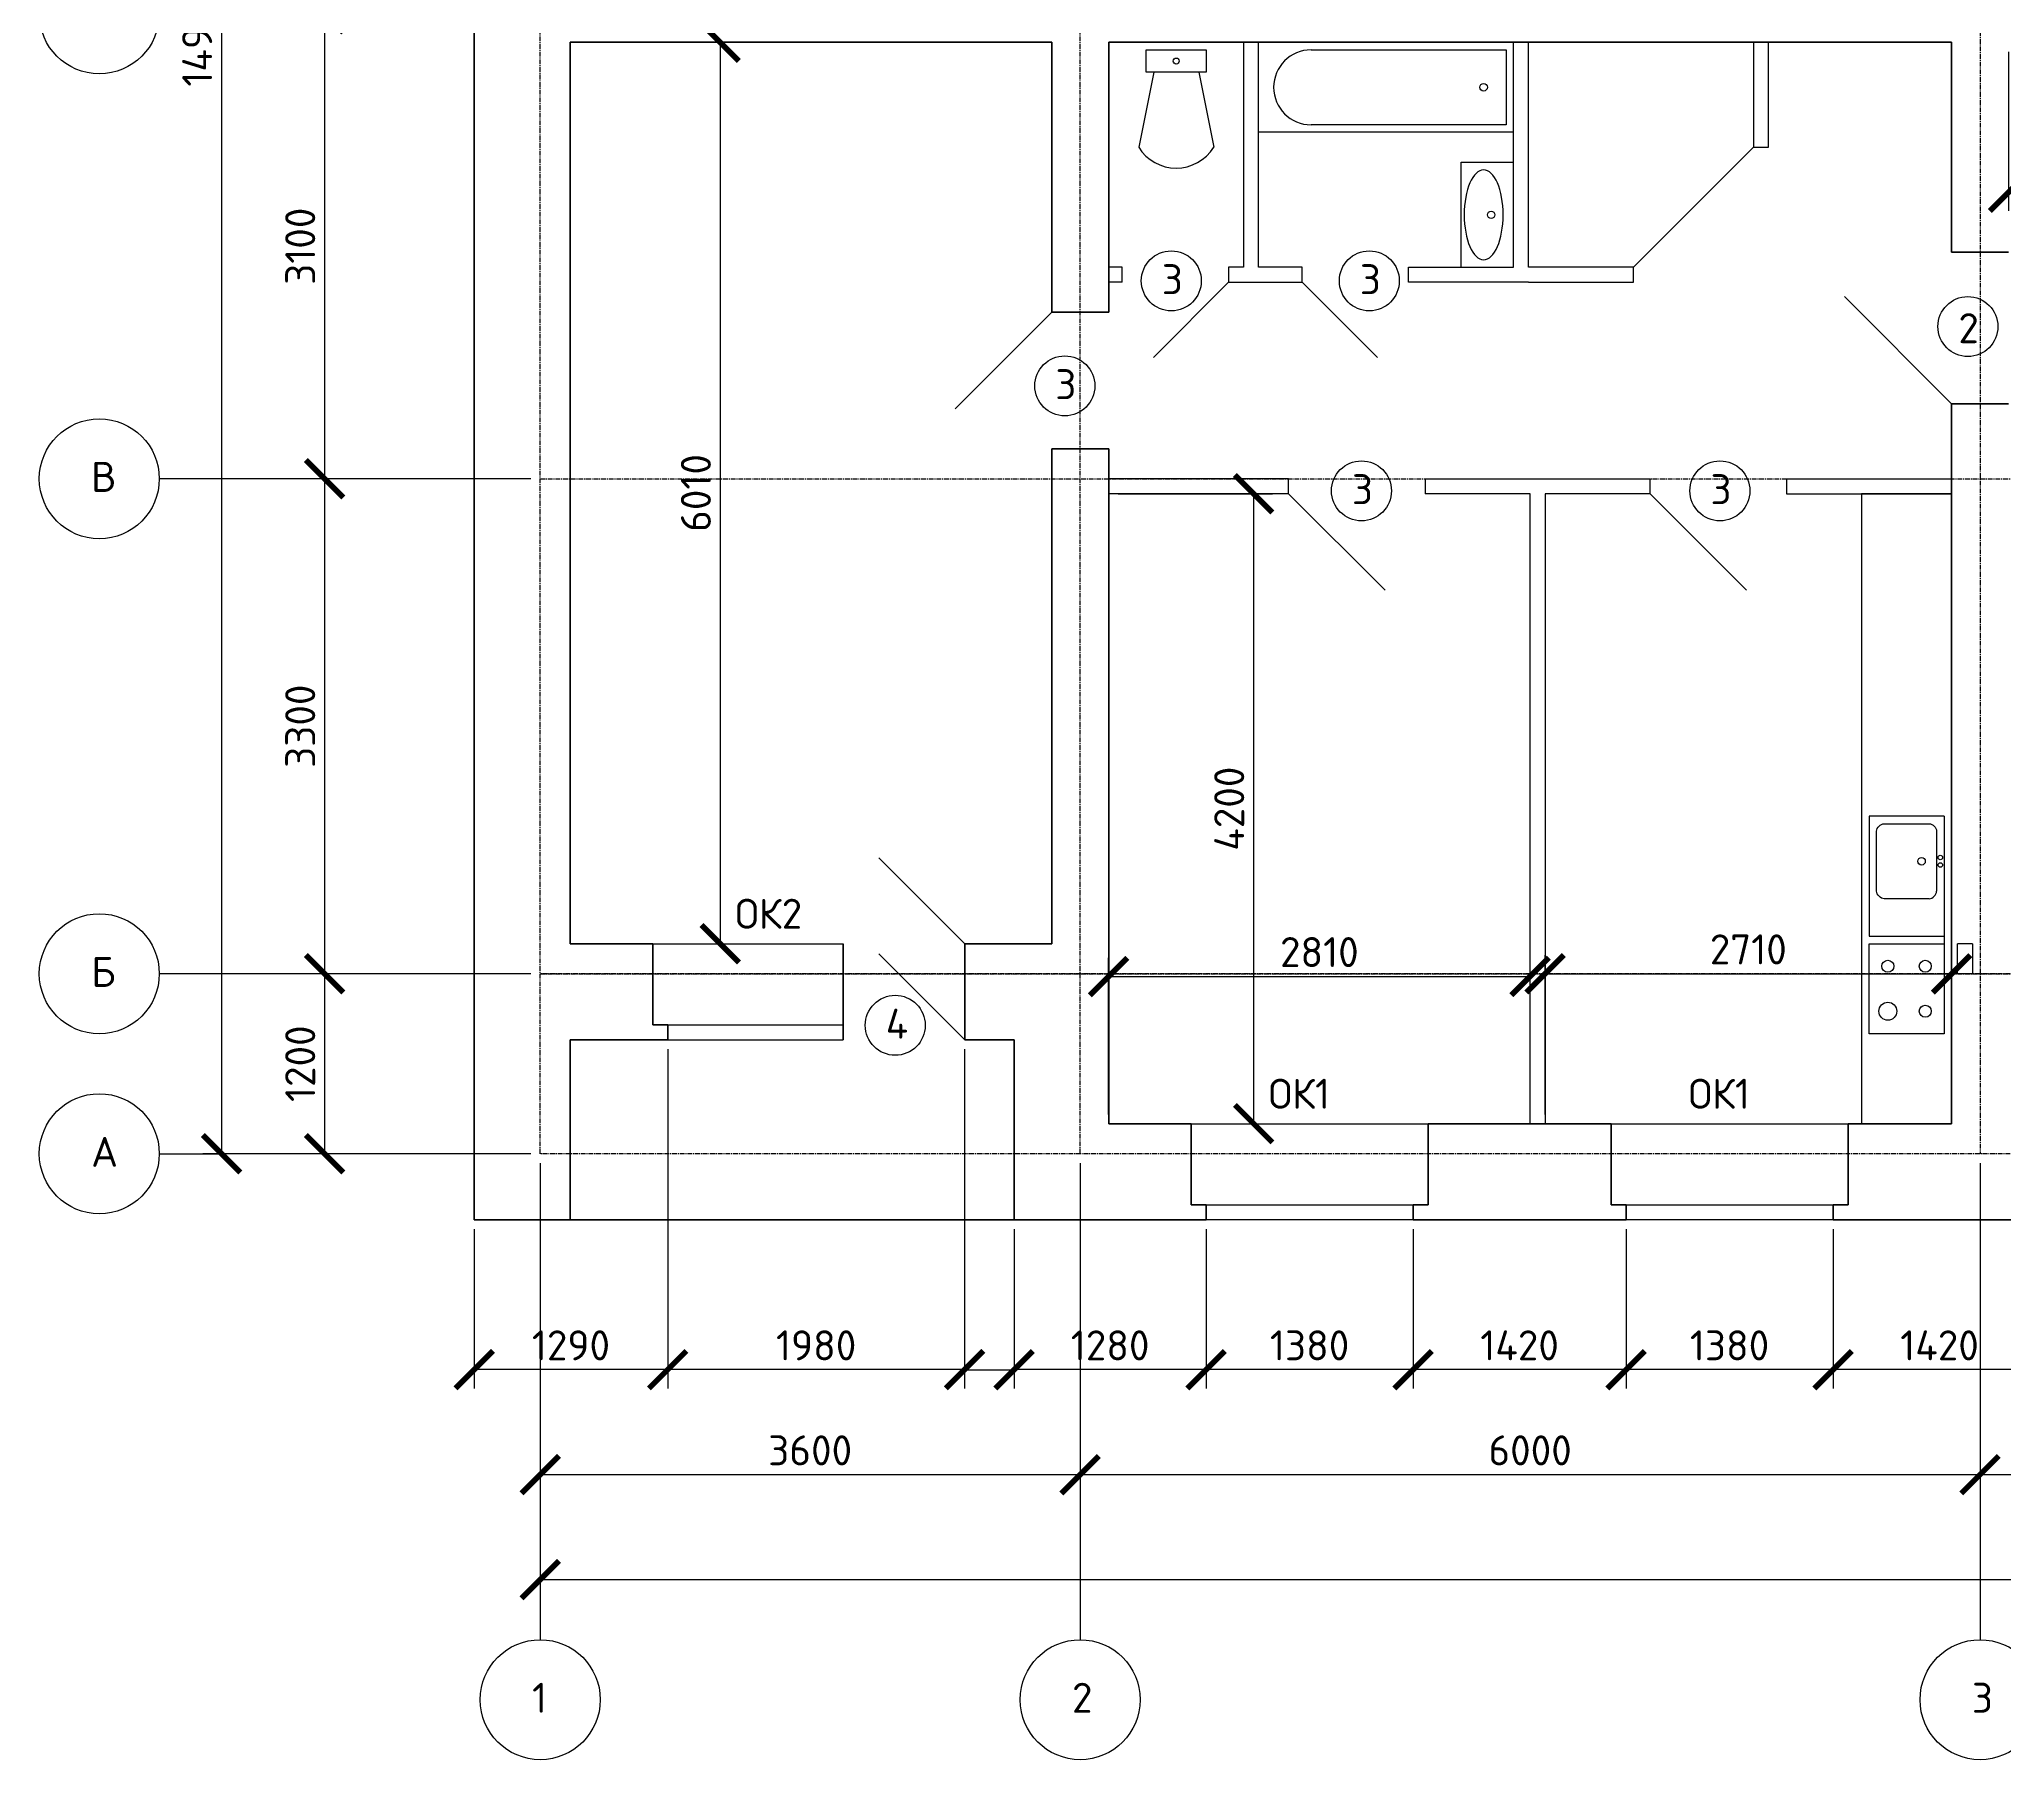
# Model space of a CAD drawing. Header units: millimetres. Extents: x -273369 to 399464, y -35443 to 194245.
# Drawn here: x -41133 to -28029, y 138517 to 149987 of the extents above; entities that cross this region are included whole.
import ezdxf

# ---------------------------------------------------------------- set-up
doc = ezdxf.new("R2010")
doc.units = ezdxf.units.MM
doc.linetypes.add('осевая', pattern=[50.8, 31.75, -6.35, 6.35, -6.35])
doc.styles.add('Курс2', font='isocpeur.ttf', dxfattribs={"height": 2.5})
doc.dimstyles.new('Линейный', dxfattribs={"dimscale": 0, "dimtxt": 2, "dimasz": 2.5, "dimexe": 1.25, "dimexo": 0.625, "dimtad": 1, "dimtxsty": 'Курс2', "dimblk": 'ARCHTICK', "dimcen": 2.5, "dimadec": 0, "dimazin": 0, "dimtfac": 1, "dimtmove": 0, "dimatfit": 3, "dimldrblk": 'ARCHTICK', "dimfxl": 1, "dimarcsym": 0})

# ---------------------------------------------------------------- blocks, each defined once
blk = doc.blocks.new('_ArchTick')
at = {"color": 0, "linetype": 'ByBlock', "lineweight": 60, "const_width": 0.15}
blk.add_lwpolyline([(-0.5, -0.5), (0.5, 0.5)], dxfattribs=at)
blk = doc.blocks.new('*D265')
at = {"color": 0, "lineweight": -2, "transparency": 16777216}
for p, q in [((-37530, 149967), (-36468, 149967)), ((-36593, 149967), (-36593, 143957)), ((-37530, 143957), (-36468, 143957))]:
    blk.add_line(p, q, dxfattribs=at)
at = {"layer": 'Defpoints', "color": 0, "transparency": 16777216}
for p in [(-37593, 149967), (-37593, 143957), (-36593, 143957)]:
    blk.add_point(p, dxfattribs=at)
at = {"color": 0, "lineweight": -2, "transparency": 16777216, "xscale": 250, "yscale": 250, "zscale": 250}
for p, rotation in [((-36593, 149967), 90), ((-36593, 143957), 270)]:
    blk.add_blockref('_ArchTick', p, dxfattribs=dict(at, rotation=rotation))
at = {"color": 0, "transparency": 16777216, "insert": (-36755, 146962), "char_height": 200, "attachment_point": 5, "rotation": 90, "style": 'Курс2'}
blk.add_mtext('6010', dxfattribs=at)
blk = doc.blocks.new('*D252')
at = {"color": 0, "lineweight": -2, "transparency": 16777216}
for p, q in [((-33940, 146957), (-32911, 146957)), ((-33036, 146957), (-33036, 142757)), ((-33940, 142757), (-32911, 142757))]:
    blk.add_line(p, q, dxfattribs=at)
at = {"layer": 'Defpoints', "color": 0, "transparency": 16777216}
for p in [(-34003, 146957), (-34003, 142757), (-33036, 142757)]:
    blk.add_point(p, dxfattribs=at)
at = {"color": 0, "lineweight": -2, "transparency": 16777216, "xscale": 250, "yscale": 250, "zscale": 250}
for p, rotation in [((-33036, 146957), 90), ((-33036, 142757), 270)]:
    blk.add_blockref('_ArchTick', p, dxfattribs=dict(at, rotation=rotation))
at = {"color": 0, "transparency": 16777216, "insert": (-33199, 144857), "char_height": 200, "attachment_point": 5, "rotation": 90, "style": 'Курс2'}
blk.add_mtext('4200', dxfattribs=at)
blk = doc.blocks.new('*D253')
at = {"color": 0, "lineweight": -2, "transparency": 16777216}
for p, q in [((-34003, 142819), (-34003, 143863)), ((-31193, 142819), (-31193, 143863)), ((-34003, 143738), (-31193, 143738))]:
    blk.add_line(p, q, dxfattribs=at)
at = {"layer": 'Defpoints', "color": 0, "transparency": 16777216}
for p in [(-31193, 143738), (-34003, 142757), (-31193, 142757)]:
    blk.add_point(p, dxfattribs=at)
at = {"color": 0, "lineweight": -2, "transparency": 16777216, "xscale": 250, "yscale": 250, "zscale": 250, "rotation": 180}
blk.add_blockref('_ArchTick', (-34003, 143738), dxfattribs=at)
at = {"color": 0, "lineweight": -2, "transparency": 16777216, "xscale": 250, "yscale": 250, "zscale": 250}
blk.add_blockref('_ArchTick', (-31193, 143738), dxfattribs=at)
at = {"color": 0, "transparency": 16777216, "insert": (-32598, 143901), "char_height": 200, "attachment_point": 5, "style": 'Курс2'}
blk.add_mtext('2810', dxfattribs=at)
blk = doc.blocks.new('*D254')
at = {"color": 0, "lineweight": -2, "transparency": 16777216}
for p, q in [((-31093, 142819), (-31093, 143881)), ((-31093, 143756), (-28383, 143756)), ((-28383, 142819), (-28383, 143881))]:
    blk.add_line(p, q, dxfattribs=at)
at = {"layer": 'Defpoints', "color": 0, "transparency": 16777216}
for p in [(-28383, 143756), (-31093, 142757), (-28383, 142757)]:
    blk.add_point(p, dxfattribs=at)
at = {"color": 0, "lineweight": -2, "transparency": 16777216, "xscale": 250, "yscale": 250, "zscale": 250, "rotation": 180}
blk.add_blockref('_ArchTick', (-31093, 143756), dxfattribs=at)
at = {"color": 0, "lineweight": -2, "transparency": 16777216, "xscale": 250, "yscale": 250, "zscale": 250}
blk.add_blockref('_ArchTick', (-28383, 143756), dxfattribs=at)
at = {"color": 0, "transparency": 16777216, "insert": (-29738, 143919), "char_height": 200, "attachment_point": 5, "style": 'Курс2'}
blk.add_mtext('2710', dxfattribs=at)
blk = doc.blocks.new('*D246')
at = {"color": 0, "lineweight": -2, "transparency": 16777216}
for p, q in [((-27753, 146554), (-27753, 140992)), ((-29173, 142054), (-29173, 140992)), ((-27753, 141117), (-29173, 141117))]:
    blk.add_line(p, q, dxfattribs=at)
at = {"layer": 'Defpoints', "color": 0, "transparency": 16777216}
for p in [(-27753, 146617), (-29173, 142117), (-29173, 141117)]:
    blk.add_point(p, dxfattribs=at)
at = {"color": 0, "lineweight": -2, "transparency": 16777216, "xscale": 250, "yscale": 250, "zscale": 250, "rotation": 180}
blk.add_blockref('_ArchTick', (-29173, 141117), dxfattribs=at)
at = {"color": 0, "lineweight": -2, "transparency": 16777216, "xscale": 250, "yscale": 250, "zscale": 250}
blk.add_blockref('_ArchTick', (-27753, 141117), dxfattribs=at)
at = {"color": 0, "transparency": 16777216, "insert": (-28463, 141279), "char_height": 200, "attachment_point": 5, "style": 'Курс2'}
blk.add_mtext('1420', dxfattribs=at)
blk = doc.blocks.new('*D247')
at = {"color": 0, "lineweight": -2, "transparency": 16777216}
for p, q in [((-30553, 142054), (-30553, 140992)), ((-29173, 142054), (-29173, 140992)), ((-29173, 141117), (-30553, 141117))]:
    blk.add_line(p, q, dxfattribs=at)
at = {"layer": 'Defpoints', "color": 0, "transparency": 16777216}
for p in [(-30553, 142117), (-29173, 142117), (-30553, 141117)]:
    blk.add_point(p, dxfattribs=at)
at = {"color": 0, "lineweight": -2, "transparency": 16777216, "xscale": 250, "yscale": 250, "zscale": 250, "rotation": 180}
blk.add_blockref('_ArchTick', (-30553, 141117), dxfattribs=at)
at = {"color": 0, "lineweight": -2, "transparency": 16777216, "xscale": 250, "yscale": 250, "zscale": 250}
blk.add_blockref('_ArchTick', (-29173, 141117), dxfattribs=at)
at = {"color": 0, "transparency": 16777216, "insert": (-29863, 141279), "char_height": 200, "attachment_point": 5, "style": 'Курс2'}
blk.add_mtext('1380', dxfattribs=at)
blk = doc.blocks.new('*D248')
at = {"color": 0, "lineweight": -2, "transparency": 16777216}
for p, q in [((-31973, 142054), (-31973, 140992)), ((-30553, 142054), (-30553, 140992)), ((-30553, 141117), (-31973, 141117))]:
    blk.add_line(p, q, dxfattribs=at)
at = {"layer": 'Defpoints', "color": 0, "transparency": 16777216}
for p in [(-31973, 142117), (-30553, 142117), (-31973, 141117)]:
    blk.add_point(p, dxfattribs=at)
at = {"color": 0, "lineweight": -2, "transparency": 16777216, "xscale": 250, "yscale": 250, "zscale": 250, "rotation": 180}
blk.add_blockref('_ArchTick', (-31973, 141117), dxfattribs=at)
at = {"color": 0, "lineweight": -2, "transparency": 16777216, "xscale": 250, "yscale": 250, "zscale": 250}
blk.add_blockref('_ArchTick', (-30553, 141117), dxfattribs=at)
at = {"color": 0, "transparency": 16777216, "insert": (-31263, 141279), "char_height": 200, "attachment_point": 5, "style": 'Курс2'}
blk.add_mtext('1420', dxfattribs=at)
blk = doc.blocks.new('*D249')
at = {"color": 0, "lineweight": -2, "transparency": 16777216}
for p, q in [((-33353, 142054), (-33353, 140992)), ((-31973, 142054), (-31973, 140992)), ((-31973, 141117), (-33353, 141117))]:
    blk.add_line(p, q, dxfattribs=at)
at = {"layer": 'Defpoints', "color": 0, "transparency": 16777216}
for p in [(-33353, 142117), (-31973, 142117), (-33353, 141117)]:
    blk.add_point(p, dxfattribs=at)
at = {"color": 0, "lineweight": -2, "transparency": 16777216, "xscale": 250, "yscale": 250, "zscale": 250, "rotation": 180}
blk.add_blockref('_ArchTick', (-33353, 141117), dxfattribs=at)
at = {"color": 0, "lineweight": -2, "transparency": 16777216, "xscale": 250, "yscale": 250, "zscale": 250}
blk.add_blockref('_ArchTick', (-31973, 141117), dxfattribs=at)
at = {"color": 0, "transparency": 16777216, "insert": (-32663, 141279), "char_height": 200, "attachment_point": 5, "style": 'Курс2'}
blk.add_mtext('1380', dxfattribs=at)
blk = doc.blocks.new('*D250')
at = {"color": 0, "lineweight": -2, "transparency": 16777216}
for p, q in [((-34633, 142054), (-34633, 140992)), ((-33353, 142054), (-33353, 140992)), ((-33353, 141117), (-34633, 141117))]:
    blk.add_line(p, q, dxfattribs=at)
at = {"layer": 'Defpoints', "color": 0, "transparency": 16777216}
for p in [(-34633, 142117), (-33353, 142117), (-34633, 141117)]:
    blk.add_point(p, dxfattribs=at)
at = {"color": 0, "lineweight": -2, "transparency": 16777216, "xscale": 250, "yscale": 250, "zscale": 250, "rotation": 180}
blk.add_blockref('_ArchTick', (-34633, 141117), dxfattribs=at)
at = {"color": 0, "lineweight": -2, "transparency": 16777216, "xscale": 250, "yscale": 250, "zscale": 250}
blk.add_blockref('_ArchTick', (-33353, 141117), dxfattribs=at)
at = {"color": 0, "transparency": 16777216, "insert": (-33993, 141279), "char_height": 200, "attachment_point": 5, "style": 'Курс2'}
blk.add_mtext('1280', dxfattribs=at)
blk = doc.blocks.new('*D251')
at = {"color": 0, "lineweight": -2, "transparency": 16777216}
for p, q in [((-36943, 143254), (-36943, 140992)), ((-34963, 143254), (-34963, 140992)), ((-34963, 141117), (-36943, 141117))]:
    blk.add_line(p, q, dxfattribs=at)
at = {"layer": 'Defpoints', "color": 0, "transparency": 16777216}
for p in [(-36943, 143317), (-34963, 143317), (-36943, 141117)]:
    blk.add_point(p, dxfattribs=at)
at = {"color": 0, "lineweight": -2, "transparency": 16777216, "xscale": 250, "yscale": 250, "zscale": 250, "rotation": 180}
blk.add_blockref('_ArchTick', (-36943, 141117), dxfattribs=at)
at = {"color": 0, "lineweight": -2, "transparency": 16777216, "xscale": 250, "yscale": 250, "zscale": 250}
blk.add_blockref('_ArchTick', (-34963, 141117), dxfattribs=at)
at = {"color": 0, "transparency": 16777216, "insert": (-35953, 141279), "char_height": 200, "attachment_point": 5, "style": 'Курс2'}
blk.add_mtext('1980', dxfattribs=at)
blk = doc.blocks.new('*D225')
at = {"color": 0, "lineweight": -2, "transparency": 16777216}
for p, q in [((-36943, 143254), (-36943, 140992)), ((-38233, 142054), (-38233, 140992)), ((-36943, 141117), (-38233, 141117))]:
    blk.add_line(p, q, dxfattribs=at)
at = {"layer": 'Defpoints', "color": 0, "transparency": 16777216}
for p in [(-36943, 143317), (-38233, 142117), (-38233, 141117)]:
    blk.add_point(p, dxfattribs=at)
at = {"color": 0, "lineweight": -2, "transparency": 16777216, "xscale": 250, "yscale": 250, "zscale": 250, "rotation": 180}
blk.add_blockref('_ArchTick', (-38233, 141117), dxfattribs=at)
at = {"color": 0, "lineweight": -2, "transparency": 16777216, "xscale": 250, "yscale": 250, "zscale": 250}
blk.add_blockref('_ArchTick', (-36943, 141117), dxfattribs=at)
at = {"color": 0, "transparency": 16777216, "insert": (-37588, 141279), "char_height": 200, "attachment_point": 5, "style": 'Курс2'}
blk.add_mtext('1290', dxfattribs=at)
blk = doc.blocks.new('*D226')
at = {"color": 0, "lineweight": -2, "transparency": 16777216}
for p, q in [((-37793, 142494), (-37793, 140292)), ((-34193, 142494), (-34193, 140292)), ((-37793, 140417), (-34193, 140417))]:
    blk.add_line(p, q, dxfattribs=at)
at = {"layer": 'Defpoints', "color": 0, "transparency": 16777216}
for p in [(-37793, 142557), (-34193, 142557), (-34193, 140417)]:
    blk.add_point(p, dxfattribs=at)
at = {"color": 0, "lineweight": -2, "transparency": 16777216, "xscale": 250, "yscale": 250, "zscale": 250, "rotation": 180}
blk.add_blockref('_ArchTick', (-37793, 140417), dxfattribs=at)
at = {"color": 0, "lineweight": -2, "transparency": 16777216, "xscale": 250, "yscale": 250, "zscale": 250}
blk.add_blockref('_ArchTick', (-34193, 140417), dxfattribs=at)
at = {"color": 0, "transparency": 16777216, "insert": (-35993, 140579), "char_height": 200, "attachment_point": 5, "style": 'Курс2'}
blk.add_mtext('3600', dxfattribs=at)
blk = doc.blocks.new('*D227')
at = {"color": 0, "lineweight": -2, "transparency": 16777216}
for p, q in [((-34193, 142494), (-34193, 140292)), ((-28193, 142494), (-28193, 140292)), ((-34193, 140417), (-28193, 140417))]:
    blk.add_line(p, q, dxfattribs=at)
at = {"layer": 'Defpoints', "color": 0, "transparency": 16777216}
for p in [(-34193, 142557), (-28193, 142557), (-28193, 140417)]:
    blk.add_point(p, dxfattribs=at)
at = {"color": 0, "lineweight": -2, "transparency": 16777216, "xscale": 250, "yscale": 250, "zscale": 250, "rotation": 180}
blk.add_blockref('_ArchTick', (-34193, 140417), dxfattribs=at)
at = {"color": 0, "lineweight": -2, "transparency": 16777216, "xscale": 250, "yscale": 250, "zscale": 250}
blk.add_blockref('_ArchTick', (-28193, 140417), dxfattribs=at)
at = {"color": 0, "transparency": 16777216, "insert": (-31193, 140579), "char_height": 200, "attachment_point": 5, "style": 'Курс2'}
blk.add_mtext('6000', dxfattribs=at)
blk = doc.blocks.new('*D228')
at = {"color": 0, "lineweight": -2, "transparency": 16777216}
for p, q in [((-28193, 142494), (-28193, 140292)), ((-21593, 142494), (-21593, 140292)), ((-28193, 140417), (-21593, 140417))]:
    blk.add_line(p, q, dxfattribs=at)
at = {"layer": 'Defpoints', "color": 0, "transparency": 16777216}
for p in [(-28193, 142557), (-21593, 142557), (-21593, 140417)]:
    blk.add_point(p, dxfattribs=at)
at = {"color": 0, "lineweight": -2, "transparency": 16777216, "xscale": 250, "yscale": 250, "zscale": 250, "rotation": 180}
blk.add_blockref('_ArchTick', (-28193, 140417), dxfattribs=at)
at = {"color": 0, "lineweight": -2, "transparency": 16777216, "xscale": 250, "yscale": 250, "zscale": 250}
blk.add_blockref('_ArchTick', (-21593, 140417), dxfattribs=at)
at = {"color": 0, "transparency": 16777216, "insert": (-24893, 140579), "char_height": 200, "attachment_point": 5, "style": 'Курс2'}
blk.add_mtext('6600', dxfattribs=at)
blk = doc.blocks.new('*D221')
at = {"color": 0, "lineweight": -2, "transparency": 16777216}
for p, q in [((-37793, 142494), (-37793, 139592)), ((-11993, 142494), (-11993, 139592)), ((-37793, 139717), (-11993, 139717))]:
    blk.add_line(p, q, dxfattribs=at)
at = {"layer": 'Defpoints', "color": 0, "transparency": 16777216}
for p in [(-37793, 142557), (-11993, 142557), (-11993, 139717)]:
    blk.add_point(p, dxfattribs=at)
at = {"color": 0, "lineweight": -2, "transparency": 16777216, "xscale": 250, "yscale": 250, "zscale": 250, "rotation": 180}
blk.add_blockref('_ArchTick', (-37793, 139717), dxfattribs=at)
at = {"color": 0, "lineweight": -2, "transparency": 16777216, "xscale": 250, "yscale": 250, "zscale": 250}
blk.add_blockref('_ArchTick', (-11993, 139717), dxfattribs=at)
at = {"color": 0, "transparency": 16777216, "insert": (-24893, 139879), "char_height": 200, "attachment_point": 5, "style": 'Курс2'}
blk.add_mtext('25800', dxfattribs=at)
blk = doc.blocks.new('*D231')
at = {"color": 0, "lineweight": -2, "transparency": 16777216}
for p, q in [((-37855, 150157), (-39356, 150157)), ((-39231, 150157), (-39231, 147057)), ((-37855, 147057), (-39356, 147057))]:
    blk.add_line(p, q, dxfattribs=at)
at = {"layer": 'Defpoints', "color": 0, "transparency": 16777216}
for p in [(-37793, 150157), (-39231, 147057), (-37793, 147057)]:
    blk.add_point(p, dxfattribs=at)
at = {"color": 0, "lineweight": -2, "transparency": 16777216, "xscale": 250, "yscale": 250, "zscale": 250}
for p, rotation in [((-39231, 150157), 90), ((-39231, 147057), 270)]:
    blk.add_blockref('_ArchTick', p, dxfattribs=dict(at, rotation=rotation))
at = {"color": 0, "transparency": 16777216, "insert": (-39393, 148607), "char_height": 200, "attachment_point": 5, "rotation": 90, "style": 'Курс2'}
blk.add_mtext('3100', dxfattribs=at)
blk = doc.blocks.new('*D232')
at = {"color": 0, "lineweight": -2, "transparency": 16777216}
for p, q in [((-37855, 147057), (-39356, 147057)), ((-39231, 147057), (-39231, 143757)), ((-37855, 143757), (-39356, 143757))]:
    blk.add_line(p, q, dxfattribs=at)
at = {"layer": 'Defpoints', "color": 0, "transparency": 16777216}
for p in [(-37793, 147057), (-39231, 143757), (-37793, 143757)]:
    blk.add_point(p, dxfattribs=at)
at = {"color": 0, "lineweight": -2, "transparency": 16777216, "xscale": 250, "yscale": 250, "zscale": 250}
for p, rotation in [((-39231, 147057), 90), ((-39231, 143757), 270)]:
    blk.add_blockref('_ArchTick', p, dxfattribs=dict(at, rotation=rotation))
at = {"color": 0, "transparency": 16777216, "insert": (-39393, 145407), "char_height": 200, "attachment_point": 5, "rotation": 90, "style": 'Курс2'}
blk.add_mtext('3300', dxfattribs=at)
blk = doc.blocks.new('*D233')
at = {"color": 0, "lineweight": -2, "transparency": 16777216}
for p, q in [((-37855, 143757), (-39356, 143757)), ((-39231, 143757), (-39231, 142557)), ((-37855, 142557), (-39356, 142557))]:
    blk.add_line(p, q, dxfattribs=at)
at = {"layer": 'Defpoints', "color": 0, "transparency": 16777216}
for p in [(-37793, 143757), (-39231, 142557), (-37793, 142557)]:
    blk.add_point(p, dxfattribs=at)
at = {"color": 0, "lineweight": -2, "transparency": 16777216, "xscale": 250, "yscale": 250, "zscale": 250}
for p, rotation in [((-39231, 143757), 90), ((-39231, 142557), 270)]:
    blk.add_blockref('_ArchTick', p, dxfattribs=dict(at, rotation=rotation))
at = {"color": 0, "transparency": 16777216, "insert": (-39393, 143157), "char_height": 200, "attachment_point": 5, "rotation": 90, "style": 'Курс2'}
blk.add_mtext('1200', dxfattribs=at)
blk = doc.blocks.new('*D234')
at = {"color": 0, "lineweight": -2, "transparency": 16777216}
for p, q in [((-37855, 157457), (-40042, 157457)), ((-39917, 157457), (-39917, 142557)), ((-37855, 142557), (-40042, 142557))]:
    blk.add_line(p, q, dxfattribs=at)
at = {"layer": 'Defpoints', "color": 0, "transparency": 16777216}
for p in [(-37793, 157457), (-39917, 142557), (-37793, 142557)]:
    blk.add_point(p, dxfattribs=at)
at = {"color": 0, "lineweight": -2, "transparency": 16777216, "xscale": 250, "yscale": 250, "zscale": 250}
for p, rotation in [((-39917, 157457), 90), ((-39917, 142557), 270)]:
    blk.add_blockref('_ArchTick', p, dxfattribs=dict(at, rotation=rotation))
at = {"color": 0, "transparency": 16777216, "insert": (-40080, 150007), "char_height": 200, "attachment_point": 5, "rotation": 90, "style": 'Курс2'}
blk.add_mtext('14900', dxfattribs=at)
blk = doc.blocks.new('*D220')
at = {"color": 0, "lineweight": -2, "transparency": 16777216}
for p, q in [((-28003, 149904), (-28003, 148842)), ((-21783, 149904), (-21783, 148842)), ((-28003, 148967), (-21783, 148967))]:
    blk.add_line(p, q, dxfattribs=at)
at = {"layer": 'Defpoints', "color": 0, "transparency": 16777216}
for p in [(-28003, 149967), (-21783, 149967), (-21783, 148967)]:
    blk.add_point(p, dxfattribs=at)
at = {"color": 0, "lineweight": -2, "transparency": 16777216, "xscale": 250, "yscale": 250, "zscale": 250, "rotation": 180}
blk.add_blockref('_ArchTick', (-28003, 148967), dxfattribs=at)
at = {"color": 0, "lineweight": -2, "transparency": 16777216, "xscale": 250, "yscale": 250, "zscale": 250}
blk.add_blockref('_ArchTick', (-21783, 148967), dxfattribs=at)
at = {"color": 0, "transparency": 16777216, "insert": (-24893, 149129), "char_height": 200, "attachment_point": 5, "style": 'Курс2'}
blk.add_mtext('6220', dxfattribs=at)

msp = doc.modelspace()

# ---------------------------------------------------------------- linework, layer by layer
at = {"lineweight": 60}
for p, q in [((-38232.68, 157896.594), (-38232.68, 142116.594)), ((-37592.68, 149966.594), (-37592.68, 143956.594)), ((-37592.68, 149966.594), (-34382.68, 149966.594)), ((-34382.68, 149966.594), (-34382.68, 148166.594)), ((-34002.68, 149966.594), (-34002.68, 148166.594)), ((-34002.68, 149966.594), (-28382.68, 149966.594)), ((-28382.68, 148566.594), (-28382.68, 149966.594)), ((-28382.68, 148566.594), (-28002.68, 148566.594)), ((-34002.68, 148166.594), (-34382.68, 148166.594)), ((-28382.68, 147556.594), (-28382.68, 142756.594)), ((-28002.68, 147556.594), (-28382.68, 147556.594)), ((-34382.68, 147256.594), (-34382.68, 143956.594)), ((-34002.68, 147256.594), (-34382.68, 147256.594)), ((-34002.68, 147256.594), (-34002.68, 142756.594)), ((-37592.68, 143956.594), (-37042.68, 143956.594)), ((-37042.68, 143416.594), (-37042.68, 143956.594)), ((-35772.68, 143316.594), (-35772.68, 143956.594)), ((-34962.68, 143956.594), (-34382.68, 143956.594)), ((-34962.68, 143316.594), (-34962.68, 143956.594)), ((-36942.68, 143416.594), (-37042.68, 143416.594)), ((-36942.68, 143316.594), (-36942.68, 143416.594)), ((-37592.68, 142116.594), (-37592.68, 143316.594)), ((-37592.68, 143316.594), (-36942.68, 143316.594)), ((-34962.68, 143316.594), (-34632.68, 143316.594)), ((-34632.68, 142116.594), (-34632.68, 143316.594)), ((-33452.68, 142756.594), (-34002.68, 142756.594)), ((-33452.68, 142216.594), (-33452.68, 142756.594)), ((-31872.68, 142216.594), (-31872.68, 142756.594)), ((-31872.68, 142756.594), (-30652.68, 142756.594)), ((-30652.68, 142756.594), (-30652.68, 142216.594)), ((-29072.68, 142216.594), (-29072.68, 142756.594)), ((-29072.68, 142756.594), (-28382.68, 142756.594)), ((-33352.68, 142216.594), (-33452.68, 142216.594)), ((-33352.68, 142116.594), (-33352.68, 142216.594)), ((-31972.68, 142116.594), (-31972.68, 142216.594)), ((-31972.68, 142216.594), (-31872.68, 142216.594)), ((-30652.68, 142216.594), (-30552.68, 142216.594)), ((-30552.68, 142216.594), (-30552.68, 142116.594)), ((-29172.68, 142116.594), (-29172.68, 142216.594)), ((-29172.68, 142216.594), (-29072.68, 142216.594)), ((-38232.68, 142116.594), (-37592.68, 142116.594)), ((-38232.68, 142116.594), (-37592.68, 142116.594)), ((-34632.68, 142116.594), (-33352.68, 142116.594)), ((-30552.68, 142116.594), (-31972.68, 142116.594)), ((-27752.68, 142116.594), (-29172.68, 142116.594))]:
    msp.add_line(p, q, dxfattribs=at)
at = {"color": 116, "linetype": 'осевая', "true_color": 0x136734}
for p, q in [((-37792.68, 142556.594), (-37792.68, 157456.594)), ((-34192.68, 142556.594), (-34192.68, 157456.594)), ((-28192.68, 157456.594), (-28192.68, 142556.594))]:
    msp.add_line(p, q, dxfattribs=at)
for p, q in [((-33752.68, 149916.594), (-33352.68, 149916.594)), ((-33752.68, 149766.594), (-33752.68, 149916.594)), ((-33352.68, 149916.594), (-33352.68, 149766.594)), ((-33102.68, 149966.594), (-33102.68, 148466.594)), ((-33002.68, 148466.594), (-33002.68, 149966.594)), ((-32652.68, 149916.594), (-31352.68, 149916.594)), ((-31352.68, 149916.594), (-31352.68, 149416.594)), ((-31302.68, 148466.594), (-31302.68, 149966.594)), ((-31202.68, 148466.594), (-31202.68, 149966.594)), ((-29702.68, 149966.594), (-29702.68, 149266.594)), ((-29602.68, 149266.594), (-29602.68, 149966.594)), ((-33702.68, 149766.594), (-33802.68, 149266.594)), ((-33352.68, 149766.594), (-33752.68, 149766.594)), ((-33402.68, 149766.594), (-33302.68, 149266.594)), ((-31352.68, 149416.594), (-32652.68, 149416.594)), ((-31302.68, 149366.594), (-33002.68, 149366.594)), ((-29702.68, 149266.594), (-30502.68, 148466.594)), ((-29702.68, 149266.594), (-29602.68, 149266.594)), ((-31652.68, 148466.594), (-31652.68, 149166.594)), ((-31652.68, 149166.594), (-31302.68, 149166.594)), ((-33912.68, 148466.594), (-34002.68, 148466.594)), ((-33912.68, 148366.594), (-34002.68, 148366.594)), ((-33912.68, 148366.594), (-33912.68, 148466.594)), ((-33202.68, 148366.594), (-33704.726, 147864.548)), ((-33102.68, 148466.594), (-33202.68, 148466.594)), ((-33202.68, 148466.594), (-33202.68, 148366.594)), ((-33202.68, 148366.594), (-32712.68, 148366.594)), ((-32712.68, 148466.594), (-33002.68, 148466.594)), ((-32712.68, 148366.594), (-32712.68, 148466.594)), ((-32210.634, 147864.548), (-32712.68, 148366.594)), ((-32002.68, 148366.594), (-32002.68, 148466.594)), ((-32002.68, 148466.594), (-31302.68, 148466.594)), ((-31202.68, 148366.594), (-32002.68, 148366.594)), ((-30502.68, 148466.594), (-31202.68, 148466.594)), ((-31202.68, 148366.594), (-30502.68, 148366.594)), ((-30502.68, 148366.594), (-30502.68, 148466.594)), ((-28382.68, 147556.594), (-29096.858, 148270.771)), ((-34382.68, 148166.594), (-35026.147, 147523.126)), ((-39230.523, 147056.594), (-40330.523, 147056.594)), ((-32802.68, 147056.594), (-34002.68, 147056.594)), ((-32802.68, 146956.594), (-32802.68, 147056.594)), ((-31892.68, 147056.594), (-31192.68, 147056.594)), ((-31892.68, 147056.594), (-31892.68, 146956.594)), ((-31192.68, 147056.594), (-30392.68, 147056.594)), ((-30392.68, 146956.594), (-30392.68, 147056.594)), ((-29482.68, 147056.594), (-28382.68, 147056.594)), ((-29482.68, 147056.594), (-29482.68, 146956.594)), ((-32802.68, 146956.594), (-34002.68, 146956.594)), ((-32159.213, 146313.126), (-32802.68, 146956.594)), ((-31192.68, 146956.594), (-31892.68, 146956.594)), ((-31192.68, 142756.594), (-31192.68, 146956.594)), ((-31092.68, 146956.594), (-31092.68, 142756.594)), ((-30392.68, 146956.594), (-31092.68, 146956.594)), ((-29749.213, 146313.126), (-30392.68, 146956.594)), ((-29482.68, 146956.594), (-28382.68, 146956.594)), ((-28382.68, 146956.594), (-28982.68, 146956.594)), ((-28982.68, 146956.594), (-28982.68, 142756.594)), ((-28432.68, 144806.594), (-28932.68, 144806.594)), ((-28932.68, 144806.594), (-28932.68, 144006.594)), ((-28432.68, 144806.594), (-28582.68, 144806.594)), ((-28432.68, 144806.594), (-28432.68, 143956.594)), ((-28882.68, 144306.594), (-28882.68, 144706.594)), ((-28832.68, 144756.594), (-28532.68, 144756.594)), ((-28482.68, 144706.594), (-28482.68, 144306.594)), ((-35535.436, 144529.35), (-34962.68, 143956.594)), ((-28532.68, 144256.594), (-28832.68, 144256.594)), ((-37042.68, 143956.594), (-35772.68, 143956.594)), ((-34962.68, 143316.594), (-35535.436, 143889.35)), ((-28932.68, 144006.594), (-28432.68, 144006.594)), ((-28932.68, 143356.594), (-28932.68, 143956.594)), ((-28932.68, 143956.594), (-28432.68, 143956.594)), ((-28432.68, 143956.594), (-28432.68, 143356.594)), ((-28242.68, 143956.594), (-28342.68, 143956.594)), ((-28342.68, 143756.594), (-28342.68, 143956.594)), ((-28242.68, 143956.594), (-28242.68, 143756.594)), ((-39230.523, 143756.594), (-40330.523, 143756.594)), ((-28242.68, 143756.594), (-28342.68, 143756.594)), ((-36942.68, 143416.594), (-35772.68, 143416.594)), ((-36942.68, 143316.594), (-35772.68, 143316.594)), ((-28432.68, 143356.594), (-28932.68, 143356.594)), ((-33452.68, 142756.594), (-31872.68, 142756.594)), ((-30652.68, 142756.594), (-29072.68, 142756.594)), ((-40332.68, 142556.594), (-39917.422, 142556.594)), ((-33352.68, 142216.594), (-31972.68, 142216.594)), ((-30552.68, 142216.594), (-29172.68, 142216.594)), ((10210.178, 142116.594), (-38232.68, 142116.594)), ((-37592.68, 142116.594), (-34632.68, 142116.594)), ((-31972.68, 142116.594), (-33352.68, 142116.594)), ((-29172.68, 142116.594), (-30552.68, 142116.594)), ((-34962.68, 141116.594), (-34632.68, 141116.594)), ((-34192.68, 140416.594), (-34192.68, 139316.594)), ((-28192.68, 140416.594), (-28192.68, 139316.594)), ((-37792.68, 139716.594), (-37792.68, 139316.594))]:
    msp.add_line(p, q)
at = {"color": 217, "linetype": 'осевая', "true_color": 0x93278f}
for p, q in [((-37792.68, 147056.594), (-24892.68, 147056.594)), ((-24892.68, 143756.594), (-37792.68, 143756.594)), ((-37792.68, 143756.594), (-24892.68, 143756.594)), ((-24892.68, 142556.594), (-37792.68, 142556.594))]:
    msp.add_line(p, q, dxfattribs=at)
for centre, radius in [((-40732.68, 150156.594), 400), ((-33552.68, 149841.594), 20), ((-31502.68, 149666.594), 25), ((-31452.68, 148816.594), 25), ((-33585.004, 148376.146), 200), ((-32264.778, 148376.146), 200), ((-28273.787, 148071.487), 200), ((-34295.043, 147676.146), 200), ((-40732.68, 147056.594), 400), ((-32317.264, 146976.146), 200), ((-29927.132, 146976.146), 200), ((-28457.68, 144531.594), 15), ((-28582.68, 144506.594), 25), ((-28457.68, 144481.594), 15), ((-40732.68, 143756.594), 400), ((-28807.68, 143806.594), 40), ((-28557.68, 143806.594), 40), ((-35425.68, 143412.806), 200), ((-28807.68, 143506.594), 60), ((-28557.68, 143506.594), 40), ((-40732.68, 142556.594), 400), ((-37792.68, 138916.594), 400), ((-34192.68, 138916.594), 400), ((-28192.68, 138916.594), 400)]:
    msp.add_circle(centre, radius)
for centre, radius, start, end in [((-32652.68, 149666.594), 250, 90, 270), ((-33552.68, 149422.417), 294.586, 211.9349473, 328.0650527)]:
    msp.add_arc(centre, radius, start, end)
at = {"extrusion": (0, 0, -1)}
msp.add_ellipse((-31502.68, 148816.594), major_axis=(0, -300), ratio=0.433333333, start_param=-1.570796327, end_param=4.71238898, dxfattribs=at)
for points in [[(-28882.68, 144706.594), (-28882.68, 144730.164), (-28856.25, 144756.594), (-28832.68, 144756.594)], [(-28532.68, 144756.594), (-28509.11, 144756.594), (-28482.68, 144730.164), (-28482.68, 144706.594)], [(-28832.68, 144256.594), (-28856.25, 144256.594), (-28882.68, 144283.023), (-28882.68, 144306.594)], [(-28532.68, 144256.594), (-28509.11, 144256.594), (-28482.68, 144283.023), (-28482.68, 144306.594)]]:
    msp.add_open_spline(points, degree=3)

# ---------------------------------------------------------------- texts
at = {"style": 'Курс2'}
for s, p in [('3', (-33648.713, 148287.014)), ('3', (-32328.487, 148287.014)), ('2', (-28337.496, 147960.62)), ('3', (-34358.751, 147587.014)), ('В', (-40787.265, 146969.316)), ('3', (-32380.973, 146887.014)), ('3', (-29990.841, 146887.014)), ('ОК2', (-36492.68, 144056.594)), ('Б', (-40787.265, 143669.316)), ('4', (-35489.389, 143323.674)), ('А', (-40787.265, 142469.316)), ('1', (-37847.265, 138829.316)), ('2', (-34247.265, 138829.316)), ('3', (-28247.265, 138829.316))]:
    msp.add_text(s, height=200, dxfattribs=at).set_placement(p)
for p in [(-32936.44, 142856.594), (-30136.44, 142856.594)]:
    msp.add_text('ОК1', height=200, rotation=360, dxfattribs=at).set_placement(p)

# ---------------------------------------------------------------- dimensions: what is measured, and where the dimension line sits
for base, p1, p2, picture, middle in [((-39917.422, 142556.594), (-37792.68, 157456.594), (-37792.68, 142556.594), '*D234', (-40079.922, 150006.594)), ((-39230.523, 147056.594), (-37792.68, 150156.594), (-37792.68, 147056.594), '*D231', (-39393.023, 148606.594)), ((-36592.68, 143956.594), (-37592.68, 149966.594), (-37592.68, 143956.594), '*D265', (-36755.18, 146961.594)), ((-39230.523, 143756.594), (-37792.68, 147056.594), (-37792.68, 143756.594), '*D232', (-39393.023, 145406.594)), ((-33036.44, 142756.594), (-34002.68, 146956.594), (-34002.68, 142756.594), '*D252', (-33198.94, 144856.594)), ((-39230.523, 142556.594), (-37792.68, 143756.594), (-37792.68, 142556.594), '*D233', (-39393.023, 143156.594))]:
    dim = msp.add_linear_dim(base=base, p1=p1, p2=p2, angle=90, dimstyle='Линейный')
    dim.commit()
    dim.dimension.update_dxf_attribs({"geometry": picture, "text_midpoint": middle})
for base, p1, p2, picture, middle in [((-21782.68, 148966.594), (-28002.68, 149966.594), (-21782.68, 149966.594), '*D220', (-24892.68, 149129.094)), ((-29172.68, 141116.594), (-27752.68, 146616.594), (-29172.68, 142116.594), '*D246', (-28462.68, 141279.094)), ((-31192.68, 143738.493), (-34002.68, 142756.594), (-31192.68, 142756.594), '*D253', (-32597.68, 143900.993)), ((-28382.68, 143756.251), (-31092.68, 142756.594), (-28382.68, 142756.594), '*D254', (-29737.68, 143918.751)), ((-38232.68, 141116.594), (-36942.68, 143316.594), (-38232.68, 142116.594), '*D225', (-37587.68, 141279.094)), ((-36942.68, 141116.594), (-34962.68, 143316.594), (-36942.68, 143316.594), '*D251', (-35952.68, 141279.094)), ((-34192.68, 140416.594), (-37792.68, 142556.594), (-34192.68, 142556.594), '*D226', (-35992.68, 140579.094)), ((-11992.68, 139716.594), (-37792.68, 142556.594), (-11992.68, 142556.594), '*D221', (-24892.68, 139879.094)), ((-28192.68, 140416.594), (-34192.68, 142556.594), (-28192.68, 142556.594), '*D227', (-31192.68, 140579.094)), ((-21592.68, 140416.594), (-28192.68, 142556.594), (-21592.68, 142556.594), '*D228', (-24892.68, 140579.094)), ((-34632.68, 141116.594), (-33352.68, 142116.594), (-34632.68, 142116.594), '*D250', (-33992.68, 141279.094)), ((-33352.68, 141116.594), (-31972.68, 142116.594), (-33352.68, 142116.594), '*D249', (-32662.68, 141279.094)), ((-31972.68, 141116.594), (-30552.68, 142116.594), (-31972.68, 142116.594), '*D248', (-31262.68, 141279.094)), ((-30552.68, 141116.594), (-29172.68, 142116.594), (-30552.68, 142116.594), '*D247', (-29862.68, 141279.094))]:
    dim = msp.add_linear_dim(base=base, p1=p1, p2=p2, dimstyle='Линейный')
    dim.commit()
    dim.dimension.update_dxf_attribs({"geometry": picture, "text_midpoint": middle})

doc.saveas('drawing.dxf')
